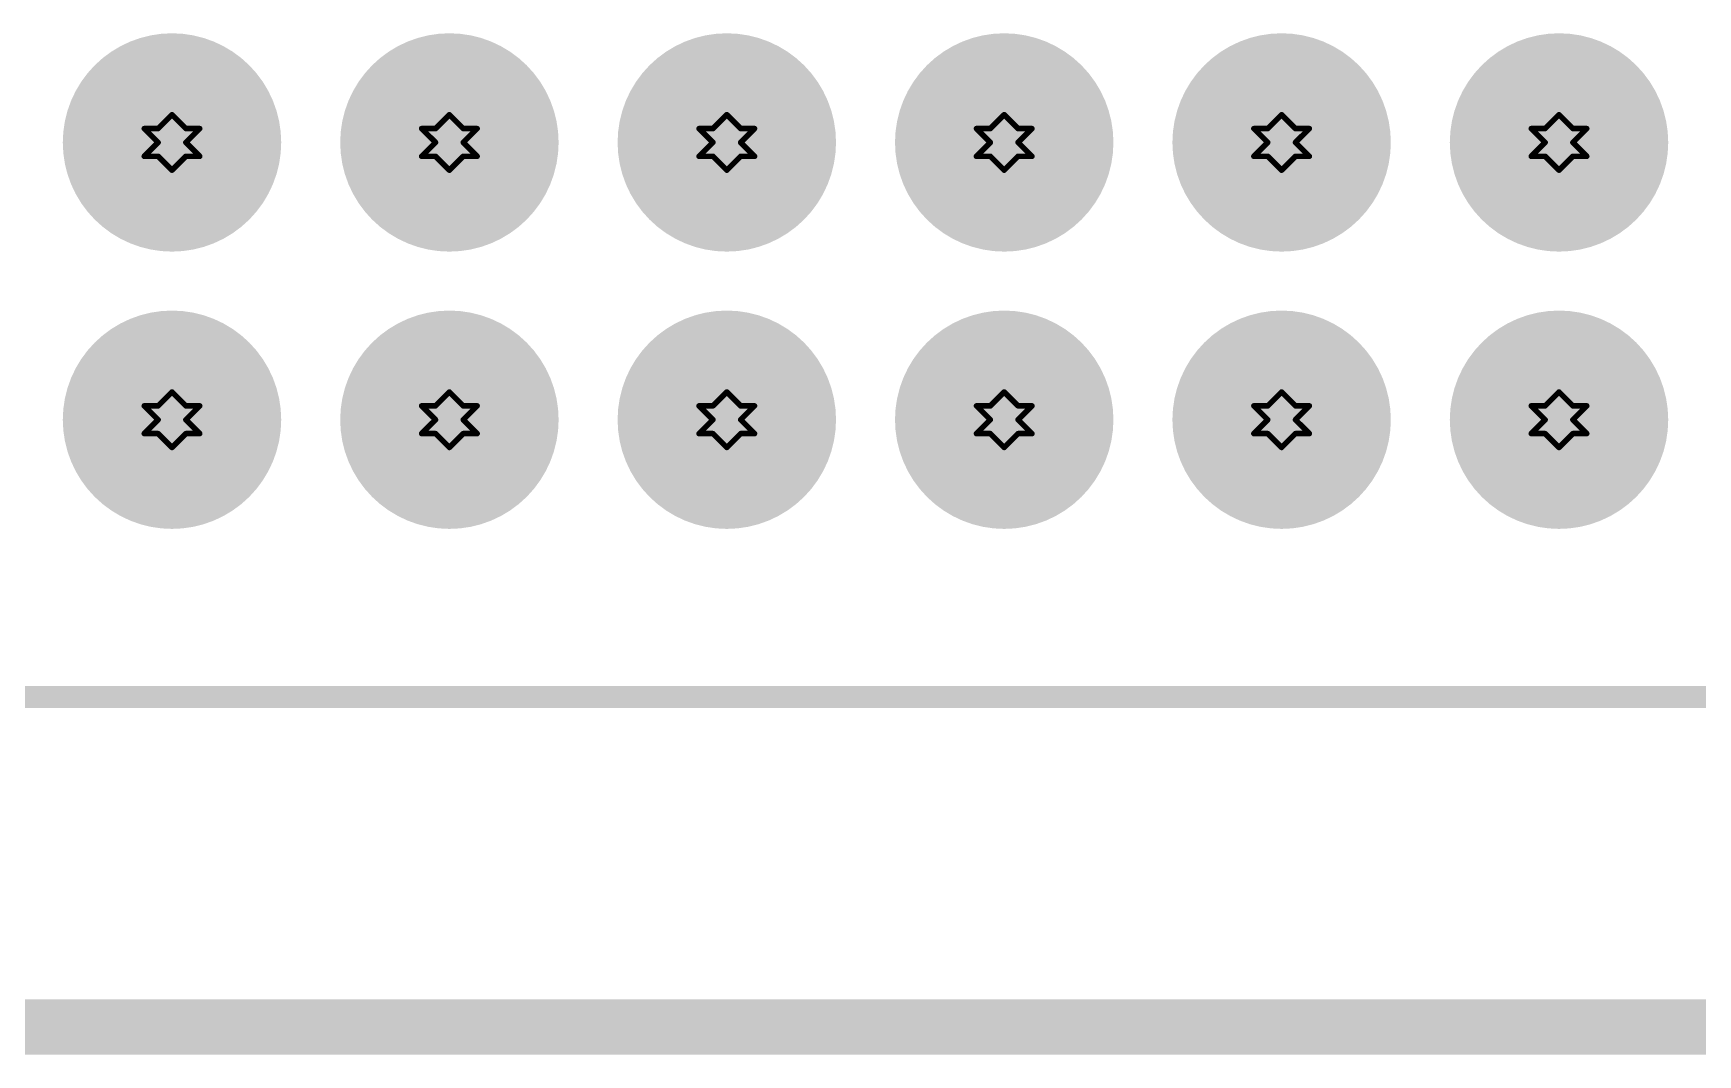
# Model space of a CAD drawing. Header units: millimetres. Extents: x 3.26 to 13.14, y 5.38 to 10.83.
# Drawn here: x 8.75 to 9.35, y 5.99 to 6.358 of the extents above; entities that cross this region are included whole.
import ezdxf

# ---------------------------------------------------------------- set-up
doc = ezdxf.new("R2010")
doc.units = ezdxf.units.MM
doc.header["$MEASUREMENT"] = 0
for name, color, linetype in [('BottomLayer', 5, 'Continuous'), ('BottomSolder', 6, 'Continuous'), ('DrillDrawing', 1, 'Continuous'), ('KeepOutLayer', 6, 'Continuous'), ('Mechanical1', 6, 'Continuous'), ('MultiLayer', 9, 'Continuous'), ('TopLayer', 1, 'Continuous'), ('TopSolder', 216, 'Continuous'), ('ViaHoleLayer', 16, 'Continuous')]:
    doc.layers.add(name, color=color, linetype=linetype)

msp = doc.modelspace()

# ---------------------------------------------------------------- linework, layer by layer
at = {"layer": 'BottomLayer', "const_width": 0.03937}
for points in [[(8.78032, 6.319, 1), (8.81969, 6.319, 1)], [(8.88032, 6.319, 1), (8.91969, 6.319, 1)], [(8.98032, 6.319, 1), (9.01969, 6.319, 1)], [(9.08032, 6.319, 1), (9.11969, 6.319, 1)], [(9.18032, 6.319, 1), (9.21969, 6.319, 1)], [(9.28032, 6.319, 1), (9.31969, 6.319, 1)], [(8.78032, 6.219, 1), (8.81969, 6.219, 1)], [(8.88032, 6.219, 1), (8.91969, 6.219, 1)], [(8.98032, 6.219, 1), (9.01969, 6.219, 1)], [(9.08032, 6.219, 1), (9.11969, 6.219, 1)], [(9.18032, 6.219, 1), (9.21969, 6.219, 1)], [(9.28032, 6.219, 1), (9.31969, 6.219, 1)]]:
    msp.add_lwpolyline(points, format="xyb", close=True, dxfattribs=at)
at = {"layer": 'BottomSolder', "const_width": 0.03937}
for points in [[(8.78032, 6.319, 1), (8.81969, 6.319, 1)], [(8.88032, 6.319, 1), (8.91969, 6.319, 1)], [(8.98032, 6.319, 1), (9.01969, 6.319, 1)], [(9.08032, 6.319, 1), (9.11969, 6.319, 1)], [(9.18032, 6.319, 1), (9.21969, 6.319, 1)], [(9.28032, 6.319, 1), (9.31969, 6.319, 1)], [(8.78032, 6.219, 1), (8.81969, 6.219, 1)], [(8.88032, 6.219, 1), (8.91969, 6.219, 1)], [(8.98032, 6.219, 1), (9.01969, 6.219, 1)], [(9.08032, 6.219, 1), (9.11969, 6.219, 1)], [(9.18032, 6.219, 1), (9.21969, 6.219, 1)], [(9.28032, 6.219, 1), (9.31969, 6.219, 1)]]:
    msp.add_lwpolyline(points, format="xyb", close=True, dxfattribs=at)
at = {"layer": 'DrillDrawing', "const_width": 0.002}
for points in [[(8.795, 6.324), (8.8, 6.329)], [(8.8, 6.329), (8.805, 6.324)], [(8.895, 6.324), (8.9, 6.329)], [(8.9, 6.329), (8.905, 6.324)], [(8.995, 6.324), (9, 6.329)], [(9, 6.329), (9.005, 6.324)], [(9.095, 6.324), (9.1, 6.329)], [(9.1, 6.329), (9.105, 6.324)], [(9.195, 6.324), (9.2, 6.329)], [(9.2, 6.329), (9.205, 6.324)], [(9.295, 6.324), (9.3, 6.329)], [(9.3, 6.329), (9.305, 6.324)], [(8.79, 6.324), (8.795, 6.319)], [(8.79, 6.324), (8.795, 6.324)], [(8.805, 6.324), (8.81, 6.324)], [(8.805, 6.319), (8.81, 6.324)], [(8.89, 6.324), (8.895, 6.319)], [(8.89, 6.324), (8.895, 6.324)], [(8.905, 6.324), (8.91, 6.324)], [(8.905, 6.319), (8.91, 6.324)], [(8.99, 6.324), (8.995, 6.319)], [(8.99, 6.324), (8.995, 6.324)], [(9.005, 6.324), (9.01, 6.324)], [(9.005, 6.319), (9.01, 6.324)], [(9.09, 6.324), (9.095, 6.319)], [(9.09, 6.324), (9.095, 6.324)], [(9.105, 6.324), (9.11, 6.324)], [(9.105, 6.319), (9.11, 6.324)], [(9.19, 6.324), (9.195, 6.319)], [(9.19, 6.324), (9.195, 6.324)], [(9.205, 6.324), (9.21, 6.324)], [(9.205, 6.319), (9.21, 6.324)], [(9.29, 6.324), (9.295, 6.319)], [(9.29, 6.324), (9.295, 6.324)], [(9.305, 6.324), (9.31, 6.324)], [(9.305, 6.319), (9.31, 6.324)], [(8.79, 6.314), (8.795, 6.319)], [(8.805, 6.319), (8.81, 6.314)], [(8.89, 6.314), (8.895, 6.319)], [(8.905, 6.319), (8.91, 6.314)], [(8.99, 6.314), (8.995, 6.319)], [(9.005, 6.319), (9.01, 6.314)], [(9.09, 6.314), (9.095, 6.319)], [(9.105, 6.319), (9.11, 6.314)], [(9.19, 6.314), (9.195, 6.319)], [(9.205, 6.319), (9.21, 6.314)], [(9.29, 6.314), (9.295, 6.319)], [(9.305, 6.319), (9.31, 6.314)], [(8.79, 6.314), (8.795, 6.314)], [(8.795, 6.314), (8.8, 6.309)], [(8.8, 6.309), (8.805, 6.314)], [(8.805, 6.314), (8.81, 6.314)], [(8.89, 6.314), (8.895, 6.314)], [(8.895, 6.314), (8.9, 6.309)], [(8.9, 6.309), (8.905, 6.314)], [(8.905, 6.314), (8.91, 6.314)], [(8.99, 6.314), (8.995, 6.314)], [(8.995, 6.314), (9, 6.309)], [(9, 6.309), (9.005, 6.314)], [(9.005, 6.314), (9.01, 6.314)], [(9.09, 6.314), (9.095, 6.314)], [(9.095, 6.314), (9.1, 6.309)], [(9.1, 6.309), (9.105, 6.314)], [(9.105, 6.314), (9.11, 6.314)], [(9.19, 6.314), (9.195, 6.314)], [(9.195, 6.314), (9.2, 6.309)], [(9.2, 6.309), (9.205, 6.314)], [(9.205, 6.314), (9.21, 6.314)], [(9.29, 6.314), (9.295, 6.314)], [(9.295, 6.314), (9.3, 6.309)], [(9.3, 6.309), (9.305, 6.314)], [(9.305, 6.314), (9.31, 6.314)], [(8.795, 6.224), (8.8, 6.229)], [(8.8, 6.229), (8.805, 6.224)], [(8.895, 6.224), (8.9, 6.229)], [(8.9, 6.229), (8.905, 6.224)], [(8.995, 6.224), (9, 6.229)], [(9, 6.229), (9.005, 6.224)], [(9.095, 6.224), (9.1, 6.229)], [(9.1, 6.229), (9.105, 6.224)], [(9.195, 6.224), (9.2, 6.229)], [(9.2, 6.229), (9.205, 6.224)], [(9.295, 6.224), (9.3, 6.229)], [(9.3, 6.229), (9.305, 6.224)], [(8.79, 6.224), (8.795, 6.219)], [(8.79, 6.224), (8.795, 6.224)], [(8.805, 6.224), (8.81, 6.224)], [(8.805, 6.219), (8.81, 6.224)], [(8.89, 6.224), (8.895, 6.219)], [(8.89, 6.224), (8.895, 6.224)], [(8.905, 6.224), (8.91, 6.224)], [(8.905, 6.219), (8.91, 6.224)], [(8.99, 6.224), (8.995, 6.219)], [(8.99, 6.224), (8.995, 6.224)], [(9.005, 6.224), (9.01, 6.224)], [(9.005, 6.219), (9.01, 6.224)], [(9.09, 6.224), (9.095, 6.219)], [(9.09, 6.224), (9.095, 6.224)], [(9.105, 6.224), (9.11, 6.224)], [(9.105, 6.219), (9.11, 6.224)], [(9.19, 6.224), (9.195, 6.219)], [(9.19, 6.224), (9.195, 6.224)], [(9.205, 6.224), (9.21, 6.224)], [(9.205, 6.219), (9.21, 6.224)], [(9.29, 6.224), (9.295, 6.219)], [(9.29, 6.224), (9.295, 6.224)], [(9.305, 6.224), (9.31, 6.224)], [(9.305, 6.219), (9.31, 6.224)], [(8.79, 6.214), (8.795, 6.219)], [(8.805, 6.219), (8.81, 6.214)], [(8.89, 6.214), (8.895, 6.219)], [(8.905, 6.219), (8.91, 6.214)], [(8.99, 6.214), (8.995, 6.219)], [(9.005, 6.219), (9.01, 6.214)], [(9.09, 6.214), (9.095, 6.219)], [(9.105, 6.219), (9.11, 6.214)], [(9.19, 6.214), (9.195, 6.219)], [(9.205, 6.219), (9.21, 6.214)], [(9.29, 6.214), (9.295, 6.219)], [(9.305, 6.219), (9.31, 6.214)], [(8.79, 6.214), (8.795, 6.214)], [(8.795, 6.214), (8.8, 6.209)], [(8.8, 6.209), (8.805, 6.214)], [(8.805, 6.214), (8.81, 6.214)], [(8.89, 6.214), (8.895, 6.214)], [(8.895, 6.214), (8.9, 6.209)], [(8.9, 6.209), (8.905, 6.214)], [(8.905, 6.214), (8.91, 6.214)], [(8.99, 6.214), (8.995, 6.214)], [(8.995, 6.214), (9, 6.209)], [(9, 6.209), (9.005, 6.214)], [(9.005, 6.214), (9.01, 6.214)], [(9.09, 6.214), (9.095, 6.214)], [(9.095, 6.214), (9.1, 6.209)], [(9.1, 6.209), (9.105, 6.214)], [(9.105, 6.214), (9.11, 6.214)], [(9.19, 6.214), (9.195, 6.214)], [(9.195, 6.214), (9.2, 6.209)], [(9.2, 6.209), (9.205, 6.214)], [(9.205, 6.214), (9.21, 6.214)], [(9.29, 6.214), (9.295, 6.214)], [(9.295, 6.214), (9.3, 6.209)], [(9.3, 6.209), (9.305, 6.214)], [(9.305, 6.214), (9.31, 6.214)]]:
    msp.add_lwpolyline(points, dxfattribs=at)
at = {"layer": 'DrillDrawing', "const_width": 0.001}
for points in [[(8.7995, 6.329, 1), (8.8005, 6.329, 1)], [(8.7995, 6.329, 1), (8.8005, 6.329, 1)], [(8.8995, 6.329, 1), (8.9005, 6.329, 1)], [(8.8995, 6.329, 1), (8.9005, 6.329, 1)], [(8.9995, 6.329, 1), (9.0005, 6.329, 1)], [(8.9995, 6.329, 1), (9.0005, 6.329, 1)], [(9.0995, 6.329, 1), (9.1005, 6.329, 1)], [(9.0995, 6.329, 1), (9.1005, 6.329, 1)], [(9.1995, 6.329, 1), (9.2005, 6.329, 1)], [(9.1995, 6.329, 1), (9.2005, 6.329, 1)], [(9.2995, 6.329, 1), (9.3005, 6.329, 1)], [(9.2995, 6.329, 1), (9.3005, 6.329, 1)], [(8.7895, 6.324, 1), (8.7905, 6.324, 1)], [(8.7895, 6.324, 1), (8.7905, 6.324, 1)], [(8.7945, 6.324, 1), (8.7955, 6.324, 1)], [(8.7945, 6.324, 1), (8.7955, 6.324, 1)], [(8.8045, 6.324, 1), (8.8055, 6.324, 1)], [(8.8045, 6.324, 1), (8.8055, 6.324, 1)], [(8.8095, 6.324, 1), (8.8105, 6.324, 1)], [(8.8095, 6.324, 1), (8.8105, 6.324, 1)], [(8.8895, 6.324, 1), (8.8905, 6.324, 1)], [(8.8895, 6.324, 1), (8.8905, 6.324, 1)], [(8.8945, 6.324, 1), (8.8955, 6.324, 1)], [(8.8945, 6.324, 1), (8.8955, 6.324, 1)], [(8.9045, 6.324, 1), (8.9055, 6.324, 1)], [(8.9045, 6.324, 1), (8.9055, 6.324, 1)], [(8.9095, 6.324, 1), (8.9105, 6.324, 1)], [(8.9095, 6.324, 1), (8.9105, 6.324, 1)], [(8.9895, 6.324, 1), (8.9905, 6.324, 1)], [(8.9895, 6.324, 1), (8.9905, 6.324, 1)], [(8.9945, 6.324, 1), (8.9955, 6.324, 1)], [(8.9945, 6.324, 1), (8.9955, 6.324, 1)], [(9.0045, 6.324, 1), (9.0055, 6.324, 1)], [(9.0045, 6.324, 1), (9.0055, 6.324, 1)], [(9.0095, 6.324, 1), (9.0105, 6.324, 1)], [(9.0095, 6.324, 1), (9.0105, 6.324, 1)], [(9.0895, 6.324, 1), (9.0905, 6.324, 1)], [(9.0895, 6.324, 1), (9.0905, 6.324, 1)], [(9.0945, 6.324, 1), (9.0955, 6.324, 1)], [(9.0945, 6.324, 1), (9.0955, 6.324, 1)], [(9.1045, 6.324, 1), (9.1055, 6.324, 1)], [(9.1045, 6.324, 1), (9.1055, 6.324, 1)], [(9.1095, 6.324, 1), (9.1105, 6.324, 1)], [(9.1095, 6.324, 1), (9.1105, 6.324, 1)], [(9.1895, 6.324, 1), (9.1905, 6.324, 1)], [(9.1895, 6.324, 1), (9.1905, 6.324, 1)], [(9.1945, 6.324, 1), (9.1955, 6.324, 1)], [(9.1945, 6.324, 1), (9.1955, 6.324, 1)], [(9.2045, 6.324, 1), (9.2055, 6.324, 1)], [(9.2045, 6.324, 1), (9.2055, 6.324, 1)], [(9.2095, 6.324, 1), (9.2105, 6.324, 1)], [(9.2095, 6.324, 1), (9.2105, 6.324, 1)], [(9.2895, 6.324, 1), (9.2905, 6.324, 1)], [(9.2895, 6.324, 1), (9.2905, 6.324, 1)], [(9.2945, 6.324, 1), (9.2955, 6.324, 1)], [(9.2945, 6.324, 1), (9.2955, 6.324, 1)], [(9.3045, 6.324, 1), (9.3055, 6.324, 1)], [(9.3045, 6.324, 1), (9.3055, 6.324, 1)], [(9.3095, 6.324, 1), (9.3105, 6.324, 1)], [(9.3095, 6.324, 1), (9.3105, 6.324, 1)], [(8.7945, 6.319, 1), (8.7955, 6.319, 1)], [(8.7945, 6.319, 1), (8.7955, 6.319, 1)], [(8.8045, 6.319, 1), (8.8055, 6.319, 1)], [(8.8045, 6.319, 1), (8.8055, 6.319, 1)], [(8.8945, 6.319, 1), (8.8955, 6.319, 1)], [(8.8945, 6.319, 1), (8.8955, 6.319, 1)], [(8.9045, 6.319, 1), (8.9055, 6.319, 1)], [(8.9045, 6.319, 1), (8.9055, 6.319, 1)], [(8.9945, 6.319, 1), (8.9955, 6.319, 1)], [(8.9945, 6.319, 1), (8.9955, 6.319, 1)], [(9.0045, 6.319, 1), (9.0055, 6.319, 1)], [(9.0045, 6.319, 1), (9.0055, 6.319, 1)], [(9.0945, 6.319, 1), (9.0955, 6.319, 1)], [(9.0945, 6.319, 1), (9.0955, 6.319, 1)], [(9.1045, 6.319, 1), (9.1055, 6.319, 1)], [(9.1045, 6.319, 1), (9.1055, 6.319, 1)], [(9.1945, 6.319, 1), (9.1955, 6.319, 1)], [(9.1945, 6.319, 1), (9.1955, 6.319, 1)], [(9.2045, 6.319, 1), (9.2055, 6.319, 1)], [(9.2045, 6.319, 1), (9.2055, 6.319, 1)], [(9.2945, 6.319, 1), (9.2955, 6.319, 1)], [(9.2945, 6.319, 1), (9.2955, 6.319, 1)], [(9.3045, 6.319, 1), (9.3055, 6.319, 1)], [(9.3045, 6.319, 1), (9.3055, 6.319, 1)], [(8.7895, 6.314, 1), (8.7905, 6.314, 1)], [(8.7895, 6.314, 1), (8.7905, 6.314, 1)], [(8.7945, 6.314, 1), (8.7955, 6.314, 1)], [(8.7945, 6.314, 1), (8.7955, 6.314, 1)], [(8.8045, 6.314, 1), (8.8055, 6.314, 1)], [(8.8045, 6.314, 1), (8.8055, 6.314, 1)], [(8.8095, 6.314, 1), (8.8105, 6.314, 1)], [(8.8095, 6.314, 1), (8.8105, 6.314, 1)], [(8.8895, 6.314, 1), (8.8905, 6.314, 1)], [(8.8895, 6.314, 1), (8.8905, 6.314, 1)], [(8.8945, 6.314, 1), (8.8955, 6.314, 1)], [(8.8945, 6.314, 1), (8.8955, 6.314, 1)], [(8.9045, 6.314, 1), (8.9055, 6.314, 1)], [(8.9045, 6.314, 1), (8.9055, 6.314, 1)], [(8.9095, 6.314, 1), (8.9105, 6.314, 1)], [(8.9095, 6.314, 1), (8.9105, 6.314, 1)], [(8.9895, 6.314, 1), (8.9905, 6.314, 1)], [(8.9895, 6.314, 1), (8.9905, 6.314, 1)], [(8.9945, 6.314, 1), (8.9955, 6.314, 1)], [(8.9945, 6.314, 1), (8.9955, 6.314, 1)], [(9.0045, 6.314, 1), (9.0055, 6.314, 1)], [(9.0045, 6.314, 1), (9.0055, 6.314, 1)], [(9.0095, 6.314, 1), (9.0105, 6.314, 1)], [(9.0095, 6.314, 1), (9.0105, 6.314, 1)], [(9.0895, 6.314, 1), (9.0905, 6.314, 1)], [(9.0895, 6.314, 1), (9.0905, 6.314, 1)], [(9.0945, 6.314, 1), (9.0955, 6.314, 1)], [(9.0945, 6.314, 1), (9.0955, 6.314, 1)], [(9.1045, 6.314, 1), (9.1055, 6.314, 1)], [(9.1045, 6.314, 1), (9.1055, 6.314, 1)], [(9.1095, 6.314, 1), (9.1105, 6.314, 1)], [(9.1095, 6.314, 1), (9.1105, 6.314, 1)], [(9.1895, 6.314, 1), (9.1905, 6.314, 1)], [(9.1895, 6.314, 1), (9.1905, 6.314, 1)], [(9.1945, 6.314, 1), (9.1955, 6.314, 1)], [(9.1945, 6.314, 1), (9.1955, 6.314, 1)], [(9.2045, 6.314, 1), (9.2055, 6.314, 1)], [(9.2045, 6.314, 1), (9.2055, 6.314, 1)], [(9.2095, 6.314, 1), (9.2105, 6.314, 1)], [(9.2095, 6.314, 1), (9.2105, 6.314, 1)], [(9.2895, 6.314, 1), (9.2905, 6.314, 1)], [(9.2895, 6.314, 1), (9.2905, 6.314, 1)], [(9.2945, 6.314, 1), (9.2955, 6.314, 1)], [(9.2945, 6.314, 1), (9.2955, 6.314, 1)], [(9.3045, 6.314, 1), (9.3055, 6.314, 1)], [(9.3045, 6.314, 1), (9.3055, 6.314, 1)], [(9.3095, 6.314, 1), (9.3105, 6.314, 1)], [(9.3095, 6.314, 1), (9.3105, 6.314, 1)], [(8.7995, 6.309, 1), (8.8005, 6.309, 1)], [(8.7995, 6.309, 1), (8.8005, 6.309, 1)], [(8.8995, 6.309, 1), (8.9005, 6.309, 1)], [(8.8995, 6.309, 1), (8.9005, 6.309, 1)], [(8.9995, 6.309, 1), (9.0005, 6.309, 1)], [(8.9995, 6.309, 1), (9.0005, 6.309, 1)], [(9.0995, 6.309, 1), (9.1005, 6.309, 1)], [(9.0995, 6.309, 1), (9.1005, 6.309, 1)], [(9.1995, 6.309, 1), (9.2005, 6.309, 1)], [(9.1995, 6.309, 1), (9.2005, 6.309, 1)], [(9.2995, 6.309, 1), (9.3005, 6.309, 1)], [(9.2995, 6.309, 1), (9.3005, 6.309, 1)], [(8.7995, 6.229, 1), (8.8005, 6.229, 1)], [(8.7995, 6.229, 1), (8.8005, 6.229, 1)], [(8.8995, 6.229, 1), (8.9005, 6.229, 1)], [(8.8995, 6.229, 1), (8.9005, 6.229, 1)], [(8.9995, 6.229, 1), (9.0005, 6.229, 1)], [(8.9995, 6.229, 1), (9.0005, 6.229, 1)], [(9.0995, 6.229, 1), (9.1005, 6.229, 1)], [(9.0995, 6.229, 1), (9.1005, 6.229, 1)], [(9.1995, 6.229, 1), (9.2005, 6.229, 1)], [(9.1995, 6.229, 1), (9.2005, 6.229, 1)], [(9.2995, 6.229, 1), (9.3005, 6.229, 1)], [(9.2995, 6.229, 1), (9.3005, 6.229, 1)], [(8.7895, 6.224, 1), (8.7905, 6.224, 1)], [(8.7895, 6.224, 1), (8.7905, 6.224, 1)], [(8.7945, 6.224, 1), (8.7955, 6.224, 1)], [(8.7945, 6.224, 1), (8.7955, 6.224, 1)], [(8.8045, 6.224, 1), (8.8055, 6.224, 1)], [(8.8045, 6.224, 1), (8.8055, 6.224, 1)], [(8.8095, 6.224, 1), (8.8105, 6.224, 1)], [(8.8095, 6.224, 1), (8.8105, 6.224, 1)], [(8.8895, 6.224, 1), (8.8905, 6.224, 1)], [(8.8895, 6.224, 1), (8.8905, 6.224, 1)], [(8.8945, 6.224, 1), (8.8955, 6.224, 1)], [(8.8945, 6.224, 1), (8.8955, 6.224, 1)], [(8.9045, 6.224, 1), (8.9055, 6.224, 1)], [(8.9045, 6.224, 1), (8.9055, 6.224, 1)], [(8.9095, 6.224, 1), (8.9105, 6.224, 1)], [(8.9095, 6.224, 1), (8.9105, 6.224, 1)], [(8.9895, 6.224, 1), (8.9905, 6.224, 1)], [(8.9895, 6.224, 1), (8.9905, 6.224, 1)], [(8.9945, 6.224, 1), (8.9955, 6.224, 1)], [(8.9945, 6.224, 1), (8.9955, 6.224, 1)], [(9.0045, 6.224, 1), (9.0055, 6.224, 1)], [(9.0045, 6.224, 1), (9.0055, 6.224, 1)], [(9.0095, 6.224, 1), (9.0105, 6.224, 1)], [(9.0095, 6.224, 1), (9.0105, 6.224, 1)], [(9.0895, 6.224, 1), (9.0905, 6.224, 1)], [(9.0895, 6.224, 1), (9.0905, 6.224, 1)], [(9.0945, 6.224, 1), (9.0955, 6.224, 1)], [(9.0945, 6.224, 1), (9.0955, 6.224, 1)], [(9.1045, 6.224, 1), (9.1055, 6.224, 1)], [(9.1045, 6.224, 1), (9.1055, 6.224, 1)], [(9.1095, 6.224, 1), (9.1105, 6.224, 1)], [(9.1095, 6.224, 1), (9.1105, 6.224, 1)], [(9.1895, 6.224, 1), (9.1905, 6.224, 1)], [(9.1895, 6.224, 1), (9.1905, 6.224, 1)], [(9.1945, 6.224, 1), (9.1955, 6.224, 1)], [(9.1945, 6.224, 1), (9.1955, 6.224, 1)], [(9.2045, 6.224, 1), (9.2055, 6.224, 1)], [(9.2045, 6.224, 1), (9.2055, 6.224, 1)], [(9.2095, 6.224, 1), (9.2105, 6.224, 1)], [(9.2095, 6.224, 1), (9.2105, 6.224, 1)], [(9.2895, 6.224, 1), (9.2905, 6.224, 1)], [(9.2895, 6.224, 1), (9.2905, 6.224, 1)], [(9.2945, 6.224, 1), (9.2955, 6.224, 1)], [(9.2945, 6.224, 1), (9.2955, 6.224, 1)], [(9.3045, 6.224, 1), (9.3055, 6.224, 1)], [(9.3045, 6.224, 1), (9.3055, 6.224, 1)], [(9.3095, 6.224, 1), (9.3105, 6.224, 1)], [(9.3095, 6.224, 1), (9.3105, 6.224, 1)], [(8.7945, 6.219, 1), (8.7955, 6.219, 1)], [(8.7945, 6.219, 1), (8.7955, 6.219, 1)], [(8.8045, 6.219, 1), (8.8055, 6.219, 1)], [(8.8045, 6.219, 1), (8.8055, 6.219, 1)], [(8.8945, 6.219, 1), (8.8955, 6.219, 1)], [(8.8945, 6.219, 1), (8.8955, 6.219, 1)], [(8.9045, 6.219, 1), (8.9055, 6.219, 1)], [(8.9045, 6.219, 1), (8.9055, 6.219, 1)], [(8.9945, 6.219, 1), (8.9955, 6.219, 1)], [(8.9945, 6.219, 1), (8.9955, 6.219, 1)], [(9.0045, 6.219, 1), (9.0055, 6.219, 1)], [(9.0045, 6.219, 1), (9.0055, 6.219, 1)], [(9.0945, 6.219, 1), (9.0955, 6.219, 1)], [(9.0945, 6.219, 1), (9.0955, 6.219, 1)], [(9.1045, 6.219, 1), (9.1055, 6.219, 1)], [(9.1045, 6.219, 1), (9.1055, 6.219, 1)], [(9.1945, 6.219, 1), (9.1955, 6.219, 1)], [(9.1945, 6.219, 1), (9.1955, 6.219, 1)], [(9.2045, 6.219, 1), (9.2055, 6.219, 1)], [(9.2045, 6.219, 1), (9.2055, 6.219, 1)], [(9.2945, 6.219, 1), (9.2955, 6.219, 1)], [(9.2945, 6.219, 1), (9.2955, 6.219, 1)], [(9.3045, 6.219, 1), (9.3055, 6.219, 1)], [(9.3045, 6.219, 1), (9.3055, 6.219, 1)], [(8.7895, 6.214, 1), (8.7905, 6.214, 1)], [(8.7895, 6.214, 1), (8.7905, 6.214, 1)], [(8.7945, 6.214, 1), (8.7955, 6.214, 1)], [(8.7945, 6.214, 1), (8.7955, 6.214, 1)], [(8.7995, 6.209, 1), (8.8005, 6.209, 1)], [(8.7995, 6.209, 1), (8.8005, 6.209, 1)], [(8.8045, 6.214, 1), (8.8055, 6.214, 1)], [(8.8045, 6.214, 1), (8.8055, 6.214, 1)], [(8.8095, 6.214, 1), (8.8105, 6.214, 1)], [(8.8095, 6.214, 1), (8.8105, 6.214, 1)], [(8.8895, 6.214, 1), (8.8905, 6.214, 1)], [(8.8895, 6.214, 1), (8.8905, 6.214, 1)], [(8.8945, 6.214, 1), (8.8955, 6.214, 1)], [(8.8945, 6.214, 1), (8.8955, 6.214, 1)], [(8.8995, 6.209, 1), (8.9005, 6.209, 1)], [(8.8995, 6.209, 1), (8.9005, 6.209, 1)], [(8.9045, 6.214, 1), (8.9055, 6.214, 1)], [(8.9045, 6.214, 1), (8.9055, 6.214, 1)], [(8.9095, 6.214, 1), (8.9105, 6.214, 1)], [(8.9095, 6.214, 1), (8.9105, 6.214, 1)], [(8.9895, 6.214, 1), (8.9905, 6.214, 1)], [(8.9895, 6.214, 1), (8.9905, 6.214, 1)], [(8.9945, 6.214, 1), (8.9955, 6.214, 1)], [(8.9945, 6.214, 1), (8.9955, 6.214, 1)], [(8.9995, 6.209, 1), (9.0005, 6.209, 1)], [(8.9995, 6.209, 1), (9.0005, 6.209, 1)], [(9.0045, 6.214, 1), (9.0055, 6.214, 1)], [(9.0045, 6.214, 1), (9.0055, 6.214, 1)], [(9.0095, 6.214, 1), (9.0105, 6.214, 1)], [(9.0095, 6.214, 1), (9.0105, 6.214, 1)], [(9.0895, 6.214, 1), (9.0905, 6.214, 1)], [(9.0895, 6.214, 1), (9.0905, 6.214, 1)], [(9.0945, 6.214, 1), (9.0955, 6.214, 1)], [(9.0945, 6.214, 1), (9.0955, 6.214, 1)], [(9.0995, 6.209, 1), (9.1005, 6.209, 1)], [(9.0995, 6.209, 1), (9.1005, 6.209, 1)], [(9.1045, 6.214, 1), (9.1055, 6.214, 1)], [(9.1045, 6.214, 1), (9.1055, 6.214, 1)], [(9.1095, 6.214, 1), (9.1105, 6.214, 1)], [(9.1095, 6.214, 1), (9.1105, 6.214, 1)], [(9.1895, 6.214, 1), (9.1905, 6.214, 1)], [(9.1895, 6.214, 1), (9.1905, 6.214, 1)], [(9.1945, 6.214, 1), (9.1955, 6.214, 1)], [(9.1945, 6.214, 1), (9.1955, 6.214, 1)], [(9.1995, 6.209, 1), (9.2005, 6.209, 1)], [(9.1995, 6.209, 1), (9.2005, 6.209, 1)], [(9.2045, 6.214, 1), (9.2055, 6.214, 1)], [(9.2045, 6.214, 1), (9.2055, 6.214, 1)], [(9.2095, 6.214, 1), (9.2105, 6.214, 1)], [(9.2095, 6.214, 1), (9.2105, 6.214, 1)], [(9.2895, 6.214, 1), (9.2905, 6.214, 1)], [(9.2895, 6.214, 1), (9.2905, 6.214, 1)], [(9.2945, 6.214, 1), (9.2955, 6.214, 1)], [(9.2945, 6.214, 1), (9.2955, 6.214, 1)], [(9.2995, 6.209, 1), (9.3005, 6.209, 1)], [(9.2995, 6.209, 1), (9.3005, 6.209, 1)], [(9.3045, 6.214, 1), (9.3055, 6.214, 1)], [(9.3045, 6.214, 1), (9.3055, 6.214, 1)], [(9.3095, 6.214, 1), (9.3105, 6.214, 1)], [(9.3095, 6.214, 1), (9.3105, 6.214, 1)]]:
    msp.add_lwpolyline(points, format="xyb", close=True, dxfattribs=at)
at = {"layer": 'KeepOutLayer', "const_width": 0.008}
msp.add_lwpolyline([(4.24, 6.119), (10.09, 6.119)], dxfattribs=at)
at = {"layer": 'Mechanical1', "const_width": 0.02}
msp.add_lwpolyline([(4, 6), (10.299, 6)], dxfattribs=at)
at = {"layer": 'MultiLayer', "const_width": 0.03937}
for points in [[(8.78032, 6.319, 1), (8.81969, 6.319, 1)], [(8.88032, 6.319, 1), (8.91969, 6.319, 1)], [(8.98032, 6.319, 1), (9.01969, 6.319, 1)], [(9.08032, 6.319, 1), (9.11969, 6.319, 1)], [(9.18032, 6.319, 1), (9.21969, 6.319, 1)], [(9.28032, 6.319, 1), (9.31969, 6.319, 1)], [(8.78032, 6.219, 1), (8.81969, 6.219, 1)], [(8.88032, 6.219, 1), (8.91969, 6.219, 1)], [(8.98032, 6.219, 1), (9.01969, 6.219, 1)], [(9.08032, 6.219, 1), (9.11969, 6.219, 1)], [(9.18032, 6.219, 1), (9.21969, 6.219, 1)], [(9.28032, 6.219, 1), (9.31969, 6.219, 1)]]:
    msp.add_lwpolyline(points, format="xyb", close=True, dxfattribs=at)
at = {"layer": 'TopLayer', "const_width": 0.03937}
for points in [[(8.78032, 6.319, 1), (8.81969, 6.319, 1)], [(8.88032, 6.319, 1), (8.91969, 6.319, 1)], [(8.98032, 6.319, 1), (9.01969, 6.319, 1)], [(9.08032, 6.319, 1), (9.11969, 6.319, 1)], [(9.18032, 6.319, 1), (9.21969, 6.319, 1)], [(9.28032, 6.319, 1), (9.31969, 6.319, 1)], [(8.78032, 6.219, 1), (8.81969, 6.219, 1)], [(8.88032, 6.219, 1), (8.91969, 6.219, 1)], [(8.98032, 6.219, 1), (9.01969, 6.219, 1)], [(9.08032, 6.219, 1), (9.11969, 6.219, 1)], [(9.18032, 6.219, 1), (9.21969, 6.219, 1)], [(9.28032, 6.219, 1), (9.31969, 6.219, 1)]]:
    msp.add_lwpolyline(points, format="xyb", close=True, dxfattribs=at)
at = {"layer": 'TopSolder', "const_width": 0.03937}
for points in [[(8.78032, 6.319, 1), (8.81969, 6.319, 1)], [(8.88032, 6.319, 1), (8.91969, 6.319, 1)], [(8.98032, 6.319, 1), (9.01969, 6.319, 1)], [(9.08032, 6.319, 1), (9.11969, 6.319, 1)], [(9.18032, 6.319, 1), (9.21969, 6.319, 1)], [(9.28032, 6.319, 1), (9.31969, 6.319, 1)], [(8.78032, 6.219, 1), (8.81969, 6.219, 1)], [(8.88032, 6.219, 1), (8.91969, 6.219, 1)], [(8.98032, 6.219, 1), (9.01969, 6.219, 1)], [(9.08032, 6.219, 1), (9.11969, 6.219, 1)], [(9.18032, 6.219, 1), (9.21969, 6.219, 1)], [(9.28032, 6.219, 1), (9.31969, 6.219, 1)]]:
    msp.add_lwpolyline(points, format="xyb", close=True, dxfattribs=at)
at = {"layer": 'ViaHoleLayer', "const_width": 0.01969}
for points in [[(8.79016, 6.319, 1), (8.80984, 6.319, 1)], [(8.89016, 6.319, 1), (8.90984, 6.319, 1)], [(8.99016, 6.319, 1), (9.00984, 6.319, 1)], [(9.09016, 6.319, 1), (9.10984, 6.319, 1)], [(9.19016, 6.319, 1), (9.20984, 6.319, 1)], [(9.29016, 6.319, 1), (9.30984, 6.319, 1)], [(8.79016, 6.219, 1), (8.80984, 6.219, 1)], [(8.89016, 6.219, 1), (8.90984, 6.219, 1)], [(8.99016, 6.219, 1), (9.00984, 6.219, 1)], [(9.09016, 6.219, 1), (9.10984, 6.219, 1)], [(9.19016, 6.219, 1), (9.20984, 6.219, 1)], [(9.29016, 6.219, 1), (9.30984, 6.219, 1)]]:
    msp.add_lwpolyline(points, format="xyb", close=True, dxfattribs=at)

doc.saveas('drawing.dxf')
